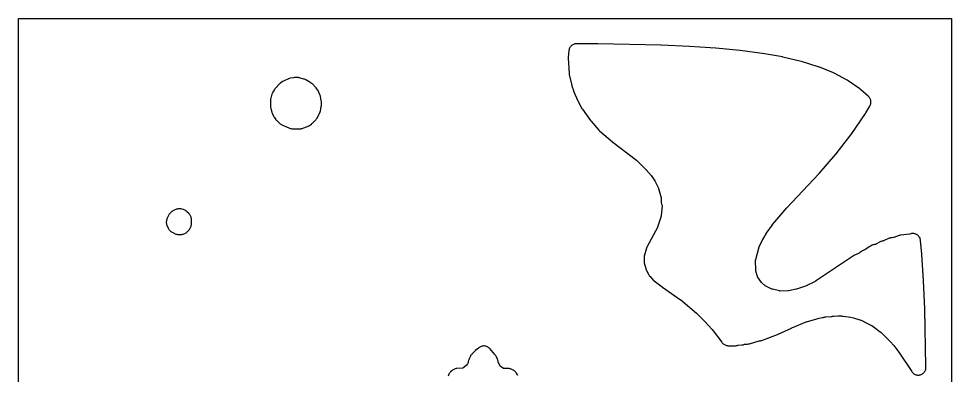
# Model space of a CAD drawing. Header units: millimetres. Extents: x 0 to 300, y 0 to 300.
# Drawn here: x 0 to 300, y 185.3 to 300 of the extents above; entities that cross this region are included whole.
import ezdxf

# ---------------------------------------------------------------- set-up
doc = ezdxf.new("R2010")
doc.units = ezdxf.units.MM
doc.layers.add('CUT', color=7, linetype='CONTINUOUS')

msp = doc.modelspace()

# ---------------------------------------------------------------- linework, layer by layer
at = {"layer": 'CUT'}
for points in [[(299.9634, 299.9386), (299.9634, 0.0614), (299.9606, 0.0029), (299.9021, 0), (0.0614, 0), (0.0029, 0.0029), (0, 0.0614), (0, 299.9386), (0.0029, 299.9971), (0.0614, 300), (299.9021, 300), (299.9606, 299.9971)], [(178.222, 291.6061), (178.0096, 291.4779), (177.8109, 291.3292), (177.6279, 291.1616), (177.4624, 290.9767), (177.316, 290.7762), (177.1903, 290.5623), (177.0864, 290.3369), (177.0053, 290.1024), (176.9479, 289.8609), (176.9148, 289.615), (176.7484, 287.65), (176.7439, 287.2895), (177.0415, 282.3242), (177.0623, 282.1192), (177.0999, 281.9165), (177.8548, 278.615), (177.9199, 278.3828), (178.414, 276.8983), (178.4783, 276.7264), (179.7916, 273.5738), (179.9172, 273.3154), (181.1552, 271.1006), (181.3098, 270.8579), (183.9453, 267.2041), (184.1041, 267.0059), (186.6179, 264.1773), (186.8495, 263.9486), (191.0142, 260.34), (191.135, 260.2416), (198.6527, 254.5071), (198.7092, 254.4612), (198.7627, 254.412), (201.7602, 251.4833), (201.8003, 251.4422), (201.8384, 251.3992), (203.408, 249.538), (203.448, 249.4879), (203.4853, 249.4357), (204.5819, 247.8086), (204.6226, 247.7438), (204.6591, 247.6764), (205.7447, 245.5098), (205.7526, 245.4928), (205.7815, 245.4173), (205.7868, 245.3994), (206.6061, 242.3852), (206.6112, 242.364), (206.6252, 242.2709), (206.6266, 242.2491), (206.6691, 240.9662), (206.6871, 240.7385), (206.7258, 240.5134), (206.7849, 240.2928), (206.9182, 239.8727), (206.9234, 239.8546), (206.9318, 239.8148), (206.9319, 239.7742), (206.9306, 239.7553), (206.6292, 236.6479), (206.6269, 236.6291), (206.6108, 236.5488), (206.6057, 236.5305), (205.4921, 232.9109), (205.486, 232.8929), (205.4541, 232.8173), (205.4454, 232.8004), (202.1303, 226.7404), (202.0012, 226.4663), (201.9063, 226.1787), (201.2198, 223.578), (201.1729, 223.3619), (201.1453, 223.1425), (201.1371, 222.9216), (201.1435, 222.0536), (201.1634, 221.7571), (201.2182, 221.465), (201.6579, 219.7085), (201.7412, 219.4405), (201.854, 219.1835), (202.6436, 217.6286), (202.763, 217.4192), (202.9021, 217.2222), (203.0594, 217.0396), (204.1112, 215.9314), (204.2447, 215.8009), (204.3875, 215.6807), (206.9095, 213.7147), (207.0248, 213.63), (212.8434, 209.607), (212.8884, 209.5743), (212.9319, 209.5396), (218.0407, 205.2517), (218.0775, 205.2196), (218.1128, 205.1861), (220.3876, 202.9355), (220.3879, 202.9353), (220.3933, 202.9292), (220.54, 202.7655), (223.0009, 200.02), (223.0039, 200.0162), (226.1306, 195.9172), (226.2726, 195.7473), (226.4291, 195.5905), (226.5874, 195.4578), (226.6027, 195.4429), (226.7847, 195.2961), (226.9796, 195.1669), (227.1857, 195.0565), (227.4012, 194.9659), (227.6243, 194.8958), (227.8529, 194.8468), (228.0851, 194.8194), (228.4188, 194.7958), (228.6188, 194.7896), (230.3039, 194.8055), (230.5697, 194.8221), (230.8322, 194.867), (231.0884, 194.9395), (231.3321, 195.0227), (231.3501, 195.0284), (231.3895, 195.0375), (231.4297, 195.0427), (231.4485, 195.0437), (232.5547, 195.075), (232.7874, 195.0924), (233.0174, 195.1315), (233.2428, 195.1919), (233.4616, 195.273), (233.5156, 195.2959), (233.5207, 195.298), (233.5679, 195.3135), (233.5972, 195.3175), (233.6221, 195.3193), (234.4277, 195.3574), (234.7318, 195.3905), (235.0296, 195.4605), (238.1174, 196.3891), (238.1352, 196.394), (238.2136, 196.4093), (238.2319, 196.4116), (238.5538, 196.4424), (238.7663, 196.472), (238.9755, 196.5197), (238.9912, 196.5247), (239.0078, 196.5286), (239.2043, 196.592), (244.104, 198.3996), (244.3108, 198.4866), (244.3112, 198.4869), (248.5758, 200.5113), (248.6043, 200.5244), (248.6331, 200.5367), (253.3031, 202.4597), (253.3613, 202.4819), (253.4206, 202.501), (257.4403, 203.6836), (258.4131, 203.9068), (258.6931, 203.9245), (258.945, 203.9533), (259.1926, 204.0074), (259.4336, 204.0864), (259.6374, 204.1648), (259.639, 204.1654), (261.2616, 204.2157), (261.5012, 204.2347), (261.7377, 204.2766), (262.157, 204.3718), (263.4646, 204.4705), (264.0879, 204.4625), (264.6825, 204.395), (264.8141, 204.38), (264.8795, 204.3726), (265.1654, 204.3401), (267.5289, 203.9729), (268.507, 203.7554), (270.8005, 203.0674), (270.8699, 203.0441), (270.9368, 203.0189), (270.9512, 203.0122), (272.8147, 202.0815), (274.2467, 201.363), (274.251, 201.3607), (274.2801, 201.3434), (274.3167, 201.3205), (274.3478, 201.2997), (275.6827, 200.3491), (276.0926, 200.0572), (276.1151, 200.0411), (276.6824, 199.6372), (277.3574, 199.0887), (278.7864, 197.6983), (280.2717, 196.2125), (281.4235, 194.8987), (283.0754, 192.7692), (287.2278, 186.499), (287.3747, 186.2995), (287.5406, 186.1155), (287.7238, 185.9488), (287.9227, 185.8011), (288.1352, 185.6738), (288.3593, 185.5681), (288.5927, 185.4851), (288.8332, 185.4257), (289.0784, 185.3903), (289.3259, 185.3794), (289.5732, 185.393), (289.818, 185.4311), (290.0579, 185.4931), (290.2904, 185.5787), (290.5133, 185.6868), (290.7244, 185.8164), (290.9216, 185.9663), (291.1031, 186.135), (291.2669, 186.3208), (291.4116, 186.5219), (291.5356, 186.7363), (291.6378, 186.962), (291.7172, 187.1967), (291.7729, 187.438), (291.8045, 187.6838), (291.8117, 187.9314), (291.8083, 188.0942), (291.4231, 206.6), (291.4213, 206.6559), (291.0299, 215.7173), (291.0269, 215.7717), (290.4812, 224.1593), (290.4756, 224.2306), (290.0613, 228.6447), (290.0267, 228.8859), (289.9689, 229.1225), (289.8883, 229.3524), (289.7857, 229.5733), (289.662, 229.7832), (289.5186, 229.9801), (289.3566, 230.1621), (289.1777, 230.3275), (288.9836, 230.4746), (288.7761, 230.6022), (288.5571, 230.7089), (288.3288, 230.7939), (288.0933, 230.8562), (287.8528, 230.8953), (287.6097, 230.9108), (287.3662, 230.9026), (287.1247, 230.8707), (286.8875, 230.8155), (286.6567, 230.7374), (286.6203, 230.7231), (286.6047, 230.7174), (286.5699, 230.7072), (286.5343, 230.7001), (286.5182, 230.698), (283.7419, 230.3986), (283.539, 230.3683), (283.3393, 230.3214), (283.1441, 230.2584), (281.455, 229.6348), (281.4388, 229.6293), (281.403, 229.6196), (281.3663, 229.6133), (281.3498, 229.6116), (280.8073, 229.5683), (280.5279, 229.53), (280.2545, 229.4604), (279.9907, 229.3605), (278.1108, 228.5245), (278.0935, 228.5173), (278.0552, 228.5047), (278.0159, 228.496), (277.9974, 228.4933), (277.8163, 228.4715), (277.5559, 228.4262), (277.3017, 228.3535), (277.0565, 228.2545), (276.8233, 228.1301), (275.7, 227.4526), (275.6832, 227.4431), (275.6455, 227.4254), (275.6051, 227.4158), (275.5859, 227.4128), (275.2459, 227.3688), (274.9707, 227.3173), (274.703, 227.2354), (274.4461, 227.1241), (273.9142, 226.8572), (273.7448, 226.7639), (273.5831, 226.6577), (272.4166, 225.8254), (272.4021, 225.8155), (272.3697, 225.7967), (272.3342, 225.7841), (272.3174, 225.7795), (272.2235, 225.7558), (272.0004, 225.6884), (271.7844, 225.6004), (271.5776, 225.4927), (271.3817, 225.3662), (270.4378, 224.6922), (270.4334, 224.6893), (270.3649, 224.6481), (270.3487, 224.6397), (269.1491, 224.054), (268.8627, 223.89), (256.2913, 215.5401), (256.2287, 215.5012), (256.1638, 215.4663), (253.5279, 214.1518), (253.4516, 214.117), (253.3731, 214.0877), (250.1447, 213.0111), (250.0836, 212.9926), (250.0217, 212.9773), (247.5649, 212.4412), (247.5453, 212.4375), (247.4601, 212.4281), (247.4403, 212.4276), (244.7858, 212.418), (244.7634, 212.4186), (244.6671, 212.4298), (244.6451, 212.4344), (242.3943, 212.9747), (242.3737, 212.9802), (242.2873, 213.0117), (242.268, 213.0206), (240.1109, 214.0956), (240.0952, 214.1039), (240.0629, 214.124), (240.0326, 214.1471), (240.0193, 214.1587), (239.0272, 215.0735), (239.0123, 215.088), (238.9537, 215.1554), (238.9415, 215.1721), (237.6668, 217.0126), (237.6568, 217.0278), (237.6377, 217.0621), (237.622, 217.0981), (237.6159, 217.1153), (237.0795, 218.7648), (237.0741, 218.7829), (237.0655, 218.8227), (237.0609, 218.8631), (237.0602, 218.882), (237.0172, 222.4017), (237.0174, 222.4194), (237.0205, 222.4575), (237.0272, 222.4951), (237.0316, 222.5122), (238.1587, 226.5698), (238.1638, 226.5867), (238.1911, 226.658), (238.1985, 226.6741), (239.2782, 228.8594), (239.2961, 228.8943), (239.3152, 228.9286), (239.6777, 229.5548), (240.396, 230.7957), (240.4235, 230.8409), (240.4529, 230.8848), (242.4311, 233.6947), (242.4632, 233.738), (242.4971, 233.7799), (243.2408, 234.6561), (247.0483, 239.1416), (247.0684, 239.1647), (247.0891, 239.1873), (257.3989, 250.1401), (257.4667, 250.2151), (262.8353, 256.4018), (262.9238, 256.5098), (267.6451, 262.6076), (267.7335, 262.7293), (272.3629, 269.5159), (272.457, 269.6648), (273.7591, 271.8964), (273.8723, 272.1143), (273.9635, 272.3422), (274.032, 272.5779), (274.077, 272.8193), (274.0981, 273.0638), (274.0951, 273.3093), (274.0681, 273.5533), (274.0173, 273.7935), (273.9431, 274.0275), (273.8464, 274.2531), (273.728, 274.4682), (273.5891, 274.6706), (273.431, 274.8584), (273.2552, 275.0298), (270.7585, 277.2359), (270.5183, 277.4233), (266.728, 280.0263), (266.4871, 280.1725), (262.2596, 282.4221), (262.0356, 282.5274), (257.3266, 284.463), (257.1271, 284.5353), (251.8131, 286.2087), (251.6423, 286.2559), (245.7864, 287.6528), (245.6454, 287.6821), (239.2094, 288.8304), (239.095, 288.848), (232.0035, 289.7769), (231.9123, 289.7871), (224.195, 290.5112), (224.1238, 290.5168), (219.0844, 290.8448), (215.7609, 291.0612), (215.7064, 291.0641), (206.6203, 291.4569), (206.5644, 291.4587), (186.2595, 291.8815), (186.2155, 291.882), (179.414, 291.9041), (179.1661, 291.8926), (178.9205, 291.8565), (178.6798, 291.7964), (178.4462, 291.7126)], [(80.9725, 271.6676), (81.0039, 271.4412), (81.0557, 271.2186), (81.4441, 269.8408), (81.5197, 269.6145), (81.6165, 269.3964), (81.9832, 268.6667), (82.0832, 268.4866), (82.1977, 268.3154), (82.7408, 267.5713), (82.8721, 267.4064), (83.0168, 267.2532), (83.9811, 266.3151), (84.1423, 266.1713), (84.3154, 266.0419), (84.4989, 265.928), (84.6917, 265.8303), (86.8793, 264.838), (87.1261, 264.7414), (87.3817, 264.6716), (87.6433, 264.6292), (87.9078, 264.6147), (90.4872, 264.6103), (90.7073, 264.6197), (90.9256, 264.6483), (91.1406, 264.6961), (91.3506, 264.7626), (92.913, 265.3344), (93.1275, 265.4244), (93.3328, 265.534), (93.5269, 265.6622), (94.1528, 266.1187), (94.3195, 266.2515), (94.4743, 266.398), (95.5336, 267.4902), (95.7103, 267.6932), (95.8642, 267.9141), (96.4505, 268.8603), (96.5617, 269.0596), (96.6542, 269.2681), (96.9718, 270.0819), (97.0532, 270.3273), (97.1089, 270.5799), (97.1381, 270.8368), (97.1663, 271.2938), (97.1682, 271.3147), (97.176, 271.3593), (97.1888, 271.4027), (97.1964, 271.4223), (97.2063, 271.4458), (97.2911, 271.6792), (97.3523, 271.9198), (97.3893, 272.1654), (97.4018, 272.4134), (97.4022, 272.9677), (97.3904, 273.2123), (97.3547, 273.4546), (97.2955, 273.6922), (97.2133, 273.9228), (97.1943, 273.969), (97.1869, 273.9884), (97.1746, 274.0312), (97.167, 274.0751), (97.1652, 274.0957), (97.1408, 274.501), (97.1073, 274.7852), (97.0416, 275.0637), (96.9445, 275.3329), (96.3956, 276.618), (96.2766, 276.8598), (96.1321, 277.0874), (95.671, 277.7342), (95.5437, 277.898), (95.4031, 278.0507), (94.4641, 278.9897), (94.2359, 279.1917), (93.9849, 279.3644), (92.4005, 280.3172), (92.196, 280.4277), (91.982, 280.5186), (91.7606, 280.5893), (90.3596, 280.9656), (90.1555, 281.0113), (89.9483, 281.0399), (89.7395, 281.051), (88.9194, 281.0603), (88.6815, 281.0517), (88.4454, 281.0205), (87.3454, 280.8212), (87.0727, 280.7558), (86.8091, 280.6604), (85.3946, 280.0563), (85.143, 279.9317), (84.9069, 279.7797), (84.2041, 279.269), (84.042, 279.1407), (83.891, 278.9993), (82.5869, 277.673), (82.4075, 277.4696), (82.2512, 277.248), (81.7171, 276.396), (81.6016, 276.1909), (81.5059, 275.9758), (81.4309, 275.7526), (81.0568, 274.4386), (81.0039, 274.2134), (80.972, 273.9843), (80.9613, 273.7533), (80.962, 271.8959)], [(47.4906, 234.3587), (47.5285, 234.1023), (47.5927, 233.8512), (47.6825, 233.608), (48.0882, 232.6641), (48.1901, 232.4543), (48.3112, 232.2549), (48.4504, 232.0677), (48.6064, 231.8943), (48.7539, 231.745), (48.9306, 231.5825), (49.1221, 231.4377), (49.3266, 231.3119), (49.5422, 231.2063), (50.6001, 230.7499), (50.8384, 230.6612), (51.0845, 230.5971), (51.3358, 230.5584), (51.5897, 230.5454), (52.0134, 230.5453), (52.2508, 230.5565), (52.4861, 230.5902), (52.7171, 230.6461), (52.9417, 230.7237), (53.3983, 230.9062), (53.6284, 231.0119), (53.8466, 231.1403), (54.0507, 231.2902), (54.2385, 231.4599), (54.7225, 231.9439), (54.9077, 232.1509), (55.0687, 232.3771), (55.2037, 232.6198), (55.3194, 232.8582), (55.4093, 233.0669), (55.4798, 233.283), (55.5305, 233.5046), (55.5608, 233.7298), (55.5705, 233.9569), (55.5664, 235.4259), (55.5534, 235.6744), (55.5157, 235.9204), (55.4537, 236.1614), (55.3681, 236.395), (55.2597, 236.619), (55.1295, 236.8311), (54.9789, 237.0292), (54.8094, 237.2113), (53.9921, 238.0062), (53.8249, 238.1548), (53.6451, 238.2879), (53.4541, 238.4044), (53.2535, 238.5033), (53.0449, 238.584), (52.5167, 238.7613), (52.2658, 238.8312), (52.009, 238.8747), (51.749, 238.8912), (51.4888, 238.8805), (51.2311, 238.8429), (50.9786, 238.7786), (50.7343, 238.6884), (49.8402, 238.3044), (49.6349, 238.2049), (49.4395, 238.0871), (49.2557, 237.952), (49.085, 237.8007), (48.7112, 237.4377), (48.5506, 237.2663), (48.4068, 237.0805), (48.281, 236.8821), (48.1744, 236.6728), (47.7008, 235.6236), (47.6065, 235.3821), (47.5378, 235.1322), (47.4953, 234.8765), (47.4795, 234.6177)]]:
    msp.add_lwpolyline(points, close=True, dxfattribs=at)
msp.add_lwpolyline([(160.5056, 185.2485), (160.3918, 185.4728), (160.0856, 186.0078), (159.9452, 186.226), (159.7829, 186.4285), (159.6006, 186.6131), (159.4001, 186.7777), (159.1836, 186.9207), (158.8745, 187.1026), (158.6559, 187.2171), (158.4272, 187.3094), (158.1904, 187.3788), (157.948, 187.4245), (157.7023, 187.4461), (155.9831, 187.5119), (155.9759, 187.5123), (155.946, 187.5236), (155.9276, 187.5324), (155.8132, 187.5906), (154.9757, 188.1468), (154.2982, 189.3313), (154.2895, 189.3474), (154.2796, 189.3695), (154.2716, 189.3913), (154.2646, 189.4216), (154.2618, 189.4397), (154.2192, 189.768), (154.182, 189.9822), (154.1262, 190.1924), (154.0788, 190.3238), (154.0669, 190.3615), (154.0575, 190.3826), (154.0524, 190.3969), (154.0226, 190.4614), (153.9518, 190.6205), (153.4816, 191.5356), (153.379, 191.7163), (153.2617, 191.8879), (153.1306, 192.0491), (151.4841, 193.9107), (151.3104, 194.0884), (151.12, 194.2479), (150.9147, 194.3878), (150.6966, 194.5066), (150.4677, 194.6032), (150.2304, 194.6766), (149.9869, 194.726), (149.7397, 194.7511), (149.4913, 194.7515), (149.2441, 194.7272), (149.0005, 194.6786), (148.7629, 194.606), (148.5337, 194.5101), (148.3152, 194.392), (148.1094, 194.2528), (147.9185, 194.0939), (147.8384, 194.0125), (147.7981, 193.977), (147.7692, 193.949), (147.5797, 193.7729), (146.9778, 193.3306), (146.8135, 193.1989), (146.6609, 193.0538), (145.7594, 192.1214), (145.5968, 191.9356), (145.4532, 191.7348), (145.3302, 191.5207), (145.3169, 191.4946), (145.2772, 191.4243), (144.8426, 190.5681), (144.7355, 190.3262), (144.6546, 190.0743), (144.6007, 189.8153), (144.5345, 189.3834), (144.5327, 189.3728), (144.4676, 189.2459), (144.4366, 189.202), (144.4252, 189.186), (144.3041, 189.0147), (143.9806, 188.5571), (143.1402, 187.783), (142.8689, 187.5782), (142.8536, 187.5672), (142.8527, 187.5667), (142.8491, 187.5664), (140.9137, 187.4708), (140.6577, 187.4448), (140.4058, 187.3928), (140.1605, 187.3151), (139.9245, 187.2125), (139.7003, 187.0863), (139.4902, 186.9377), (139.2965, 186.7683), (138.9097, 186.3931), (138.7538, 186.2275), (138.6137, 186.0485), (138.4903, 185.8574), (138.3535, 185.6227), (138.2116, 185.3393), (138.2031, 185.3192), (138.1142, 185.0746)], dxfattribs=at)

doc.saveas('drawing.dxf')
